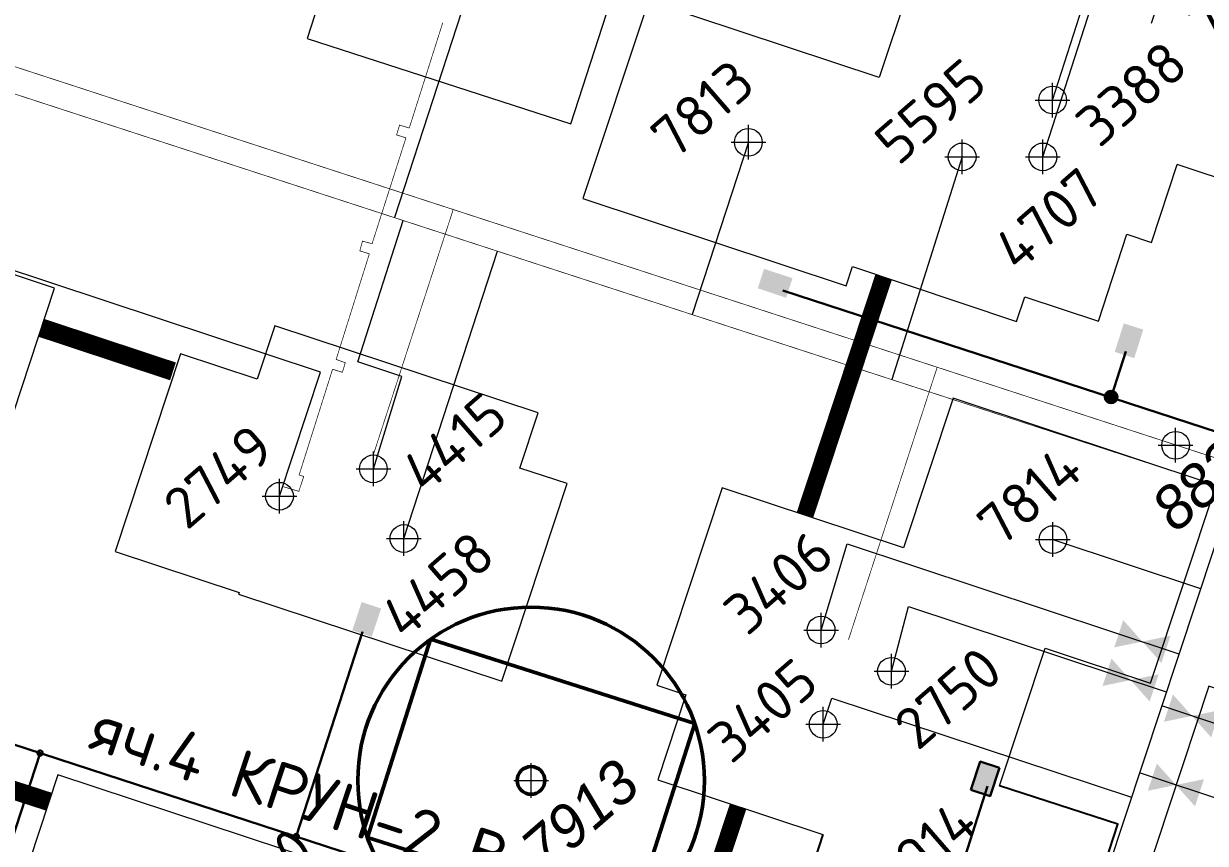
# Model space of a CAD drawing. Header units: millimetres. Extents: x 519 to 9564855, y -810 to 5021775.
# Drawn here: x 9540160.9 to 9540501.9, y 4997253.5 to 4997489.9 of the extents above; entities that cross this region are included whole.
import ezdxf

# ---------------------------------------------------------------- set-up
doc = ezdxf.new("R2010")
doc.units = ezdxf.units.MM
doc.header["$LTSCALE"] = 2
doc.header["$MEASUREMENT"] = 0
doc.header["$PDMODE"] = 2
doc.header["$PDSIZE"] = 5
doc.linetypes.add('1', pattern=[0])
doc.layers.add('13A этап', color=7, linetype='Continuous', true_color=0xaafdfa)
for name, color, linetype, lineweight in [('200 скв. на 2010 год', 61, 'Continuous', 0), ('WELLS(drilled after 2000y)', 6, 'Continuous', 40), ('Скважины на 2026', 222, 'Continuous', 50), ('Электро', 1, 'Continuous', 30), ('Электроснаб', 1, 'Continuous', 18), ('Электроснабжене', 1, 'Continuous', 18)]:
    doc.layers.add(name, color=color, linetype=linetype, lineweight=lineweight)
for name, color, linetype in [('42 доп. скв. на 2009 год', 96, 'Continuous'), ('Existing roads', 41, 'Continuous'), ('new 100 wells', 131, 'Continuous'), ('OilColl&Flowlines', 3, 'Continuous'), ('Stage 12 wells.Text&Frame', 52, 'Continuous'), ('Скважины  2018 года', 7, 'Continuous'), ('Скважины - Конфликты наземки', 92, 'Continuous'), ('Скважины 2017г', 221, 'Continuous'), ('Скважины 2019г.', 241, 'Continuous'), ('Скважины на 2013 год.', 21, '1'), ('Скважины на 2020 год', 140, 'Continuous'), ('Скважины на 2025 год _ОСМОТР', 5, 'Continuous')]:
    doc.layers.add(name, color=color, linetype=linetype)
doc.styles.add('Elect', font='isocpeur.ttf')
doc.styles.add('GeoApp', font='', dxfattribs={"height": 1})
doc.styles.add('Line_GUGK', font='')
doc.styles.get("Standard").update_dxf_attribs({"font": 'isocpeur.ttf', "width": 0.5})
doc.styles.get('GeoApp').set_extended_font_data('D431', italic=True)
doc.styles.get('Line_GUGK').set_extended_font_data('Bm431', italic=True)

msp = doc.modelspace()

# ---------------------------------------------------------------- hatches: boundary and pattern name
at = {"layer": 'Электро'}
for points in [[(9540380.87972, 4997410.87624), (9540382.73671, 4997416.48847), (9540374.55485, 4997419.1957), (9540372.69786, 4997413.58347)], [(9540475.72313, 4997395.24952), (9540481.35525, 4997393.45375), (9540483.97322, 4997401.66461), (9540478.3411, 4997403.46037)], [(9540255.69881, 4997314.8859), (9540261.31104, 4997313.02892), (9540264.01827, 4997321.21078), (9540258.40604, 4997323.06776)], [(9540434.34607, 4997268.6649), (9540439.9583, 4997266.80791), (9540442.66553, 4997274.98977), (9540437.0533, 4997276.84676)]]:
    msp.add_hatch(color=256, dxfattribs=at).paths.add_polyline_path(points)
h = msp.add_hatch(color=256, dxfattribs=at)
edge = h.paths.add_edge_path()
edge.add_arc((9540474.67842, 4997382.21437), 1.80448, 0, 360)
at = {"layer": 'Электроснаб', "lineweight": 0}
for points in [[(9540380.87972, 4997410.87624), (9540382.73671, 4997416.48847), (9540374.55485, 4997419.1957), (9540372.69786, 4997413.58347)], [(9540475.72313, 4997395.24952), (9540481.35525, 4997393.45375), (9540483.97322, 4997401.66461), (9540478.3411, 4997403.46037)], [(9540255.69881, 4997314.8859), (9540261.31104, 4997313.02892), (9540264.01827, 4997321.21078), (9540258.40604, 4997323.06776)], [(9540434.34607, 4997268.6649), (9540439.9583, 4997266.80791), (9540442.66553, 4997274.98977), (9540437.0533, 4997276.84676)]]:
    msp.add_hatch(color=1, dxfattribs=at).paths.add_polyline_path(points)
h = msp.add_hatch(color=1, dxfattribs=at)
edge = h.paths.add_edge_path()
edge.add_arc((9540474.67842, 4997382.21437), 1.80448, 0, 360)
at = {"layer": 'Электроснабжене', "lineweight": 0}
for points in [[(9540380.87972, 4997410.87624), (9540382.73671, 4997416.48847), (9540374.55485, 4997419.1957), (9540372.69786, 4997413.58347)], [(9540475.72313, 4997395.24952), (9540481.35525, 4997393.45375), (9540483.97322, 4997401.66461), (9540478.3411, 4997403.46037)], [(9540255.69881, 4997314.8859), (9540261.31104, 4997313.02892), (9540264.01827, 4997321.21078), (9540258.40604, 4997323.06776)], [(9540434.34607, 4997268.6649), (9540439.9583, 4997266.80791), (9540442.66553, 4997274.98977), (9540437.0533, 4997276.84676)]]:
    msp.add_hatch(color=1, dxfattribs=at).paths.add_polyline_path(points)
h = msp.add_hatch(color=1, dxfattribs=at)
edge = h.paths.add_edge_path()
edge.add_arc((9540474.67842, 4997382.21437), 1.80448, 0, 360)

# ---------------------------------------------------------------- linework, layer by layer
at = {"layer": '13A этап', "color": 0, "linetype": 'ByBlock', "lineweight": 0}
msp.add_lwpolyline([(9540479.26285, 4997429.18617), (9540486.36255, 4997426.83701), (9540493.78194, 4997449.26012)], dxfattribs=at)
msp.add_circle((9540457.8, 4997467.9), 4, dxfattribs=at)
msp.add_point((9540457.8, 4997467.9), dxfattribs=at)
at = {"layer": '42 доп. скв. на 2009 год', "color": 0, "linetype": 'ByBlock', "lineweight": 0}
msp.add_lwpolyline([(9540414.76086, 4997338.75012), (9540362.43745, 4997356.06299), (9540343.58202, 4997299.07759), (9540351.99411, 4997296.29418)], dxfattribs=at)
msp.add_circle((9540391, 4997315), 4, dxfattribs=at)
msp.add_point((9540391, 4997315), dxfattribs=at)
at = {"layer": 'Existing roads', "lineweight": 0, "flags": 128}
for points, const_width in [([(9539413.44422, 4997510.46538), (9540168.15974, 4997265.47256)], 5.4), ([(9540409.04866, 4997416.84778), (9540386.32122, 4997348.16028)], 5), ([(9540367.05545, 4997264.10993), (9540348.17135, 4997207.0379)], 5)]:
    msp.add_lwpolyline(points, dxfattribs=dict(at, const_width=const_width))
at = {"layer": 'Existing roads', "lineweight": 0, "const_width": 5.4}
msp.add_lwpolyline([(9540203.96488, 4997389.61254), (9540166.02709, 4997402.16547)], dxfattribs=at)
at = {"layer": 'new 100 wells', "color": 0, "linetype": 'ByBlock', "lineweight": 0}
for points in [[(9540228.23771, 4997387.35041), (9540206.13745, 4997394.66299), (9540187.28202, 4997337.6776), (9540223.03728, 4997325.84683)], [(9540515.03909, 4997294.72569), (9540502.83745, 4997298.76299), (9540483.98202, 4997241.7776), (9540559.96254, 4997216.63702), (9540566.36091, 4997235.97431)]]:
    msp.add_lwpolyline(points, dxfattribs=at)
msp.add_circle((9540234.7, 4997353.6), 4, dxfattribs=at)
at = {"layer": 'new 100 wells', "color": 0, "linetype": 'ByBlock', "lineweight": 0, "ltscale": 5}
msp.add_point((9540234.7, 4997353.6), dxfattribs=at)
at = {"layer": 'OilColl&Flowlines', "color": 3, "linetype": 'ByBlock', "lineweight": 0, "ltscale": 5}
for p, q in [((9540455, 4997451.5), (9540488.43119, 4997555.34459)), ((9540457.8, 4997467.9), (9540486.18433, 4997556.06794)), ((9540257.29216, 4997392.34347), (9540270.35404, 4997433.16007)), ((9540269.99493, 4997388.11046), (9540257.29216, 4997392.34347)), ((9540261.8, 4997361.5), (9540269.99493, 4997388.11046)), ((9540391, 4997315), (9540398.50715, 4997339.82572)), ((9540398.50715, 4997339.82572), (9540494.25812, 4997308.14747)), ((9540411.3, 4997303.1), (9540416.19578, 4997321.7374)), ((9540416.19578, 4997321.7374), (9540490.60928, 4997297.11844)), ((9540550, 4997273), (9540489.27644, 4997293.08978))]:
    msp.add_line(p, q, dxfattribs=at)
at = {"layer": 'OilColl&Flowlines', "linetype": 'ByBlock', "lineweight": 0}
for p, q in [((9540556.97488, 4997497.71577), (9540350.63338, 4996874.02589, 0)), ((9540246.55307, 4997389.42266), (9540136.66754, 4997425.74066)), ((9540246.55307, 4997389.42266), (9540136.66754, 4997425.74066)), ((9540234.7, 4997353.6), (9540246.55307, 4997389.42266)), ((9540531.4, 4997257.7), (9540482.87896, 4997273.7527))]:
    msp.add_line(p, q, dxfattribs=at)
at = {"layer": 'OilColl&Flowlines', "lineweight": 0, "ltscale": 50}
for p, q in [((9540270.6, 4997341.4), (9540297.58897, 4997424.29267)), ((9540391.6, 4997287.8), (9540394.09565, 4997295.34336)), ((9540394.09565, 4997295.34336), (9540480.55825, 4997266.73808))]:
    msp.add_line(p, q, dxfattribs=at)
at = {"layer": 'OilColl&Flowlines', "color": 3, "linetype": 'ByBlock', "lineweight": 0, "ltscale": 80, "const_width": 0.2}
msp.add_lwpolyline([(9539539.87646, 4997670.99581), (9541231.90634, 4997120.08886)], dxfattribs=at)
at = {"layer": 'OilColl&Flowlines', "linetype": 'ByBlock', "lineweight": 0}
for points in [[(9540478.18965, 4997317.84315), (9540483.69421, 4997311.66313), (9540475.58987, 4997309.98605)], [(9540491.79856, 4997313.34021), (9540489.19878, 4997305.48311), (9540483.69421, 4997311.66313)], [(9540474.80376, 4997306.72713), (9540480.30833, 4997300.54711), (9540472.20399, 4997298.87003)], [(9540488.41267, 4997302.22419), (9540485.81289, 4997294.36709), (9540480.30833, 4997300.54711)], [(9540492.53461, 4997296.39144), (9540498.03917, 4997290.21141), (9540489.93483, 4997288.53433)], [(9540506.14352, 4997291.8885), (9540503.54374, 4997284.03139), (9540498.03917, 4997290.21141)], [(9540487.88105, 4997276.4774), (9540493.38561, 4997270.29738), (9540485.28127, 4997268.6203)], [(9540501.48995, 4997271.97446), (9540498.89018, 4997264.11735), (9540493.38561, 4997270.29738)]]:
    msp.add_solid(points, dxfattribs=at)
at = {"layer": 'Stage 12 wells.Text&Frame', "color": 0, "linetype": 'ByBlock', "lineweight": 0}
for points in [[(9540449.77718, 4997411.09777), (9540471.03469, 4997404.11987), (9540479.26285, 4997429.18617)], [(9540304.06298, 4997361.7406), (9540309.31798, 4997377.62241), (9540233.33745, 4997402.76299), (9540228.23771, 4997387.35041)]]:
    msp.add_lwpolyline(points, dxfattribs=at)
for centre in [(9540455, 4997451.5), (9540261.8, 4997361.5)]:
    msp.add_circle(centre, 4, dxfattribs=at)
for p in [(9540455, 4997451.5), (9540261.8, 4997361.5)]:
    msp.add_point(p, dxfattribs=at)
at = {"layer": 'WELLS(drilled after 2000y)', "color": 6, "linetype": 'ByBlock', "lineweight": 0, "ltscale": 50, "const_width": 0.2, "elevation": -24.66909}
msp.add_lwpolyline([(9541565.48321, 4997096.91561), (9541525.49603, 4997108.79872), (9541502.75177, 4997039.54504), (9539622.71893, 4997652.00911)], dxfattribs=at)
at = {"layer": 'WELLS(drilled after 2000y)', "color": 6, "lineweight": 0, "const_width": 0.2}
msp.add_lwpolyline([(9540235.878, 4997356.329), (9540240.29, 4997355.007), (9540241.68797, 4997359.29572), (9540240.371, 4997359.725), (9540250.016, 4997390.23291), (9540252.853, 4997389.336), (9540253.684, 4997392.106), (9540251.053, 4997393.051), (9540260.62703, 4997423.52614), (9540257.89, 4997424.386), (9540258.63384, 4997427.19034), (9540261.425, 4997426.45), (9540271.1932, 4997456.98381), (9540268.495, 4997457.847), (9540269.34496, 4997460.6759), (9540272.157, 4997459.831), (9540281.81979, 4997490.223)], dxfattribs=at)
at = {"layer": 'WELLS(drilled after 2000y)', "color": 6, "linetype": 'ByBlock', "lineweight": 0, "ltscale": 50, "const_width": 0.2}
for points in [[(9540261.8, 4997365.5951), (9540284.83668, 4997436.30898)], [(9540398.8752, 4997312.15496), (9540424.49913, 4997390.81071)]]:
    msp.add_lwpolyline(points, dxfattribs=at)
at = {"layer": 'WELLS(drilled after 2000y)', "color": 0, "linetype": 'ByBlock', "lineweight": 0}
for points in [[(9540122.41851, 4997366.08172), (9540150.96254, 4997356.63702), (9540169.81798, 4997413.62241), (9540153.26218, 4997419.10042)], [(9540442.51402, 4997270.05037), (9540455.66839, 4997309.80586)]]:
    msp.add_lwpolyline(points, dxfattribs=at)
msp.add_circle((9540411.3, 4997303.1), 4, dxfattribs=at)
msp.add_point((9540411.3, 4997303.1), dxfattribs=at)
at = {"layer": 'Скважины  2018 года', "color": 3, "lineweight": 0, "ltscale": 50}
for p, q in [((9540370, 4997455.7), (9540353.8138, 4997405.98646)), ((9540457.9, 4997341.1), (9540500.49761, 4997327.00701))]:
    msp.add_line(p, q, dxfattribs=at)
at = {"layer": 'Скважины  2018 года', "color": 0, "linetype": 'ByBlock', "lineweight": 0}
for points in [[(9540407.72281, 4997474.36164), (9540341.16571, 4997496.45274), (9540322.2666, 4997439.50694), (9540398.19433, 4997414.30813), (9540400.03883, 4997419.86788)], [(9540455.66839, 4997309.80586), (9540486.09433, 4997299.70813), (9540504.99344, 4997356.65392), (9540429.06571, 4997381.85274), (9540414.76086, 4997338.75012)]]:
    msp.add_lwpolyline(points, dxfattribs=at)
for centre in [(9540370, 4997455.7), (9540457.9, 4997341.1)]:
    msp.add_circle(centre, 4, dxfattribs=at)
at = {"layer": 'Скважины - Конфликты наземки', "linetype": 'ByBlock', "lineweight": 0}
msp.add_circle((9540493.3, 4997368.3), 4, dxfattribs=at)
at = {"layer": 'Скважины - Конфликты наземки', "linetype": 'ByBlock', "lineweight": 0, "ltscale": 80}
msp.add_point((9540493.3, 4997368.3), dxfattribs=at)
at = {"layer": 'Скважины 2017г', "color": 0, "linetype": 'ByBlock', "lineweight": 0}
msp.add_lwpolyline([(9540486.31444, 4997490.07725), (9540500.29123, 4997531.68918), (9540557.19116, 4997512.57739), (9540531.70877, 4997436.71082), (9540493.78194, 4997449.26012)], dxfattribs=at)
at = {"layer": 'Скважины 2019г.', "color": 0, "linetype": 'ByBlock', "lineweight": 0}
for p in [(9540370, 4997455.7), (9540457.9, 4997341.1), (9540391.6, 4997287.8)]:
    msp.add_point(p, dxfattribs=at)
at = {"layer": 'Скважины на 2013 год.', "color": 3, "linetype": 'ByBlock', "lineweight": 0, "ltscale": 5}
for p, q in [((9540290, 4997501.9), (9540267.88116, 4997433.96522)), ((9540431.7, 4997451.5), (9540411.36153, 4997387.24953))]:
    msp.add_line(p, q, dxfattribs=at)
at = {"layer": 'Скважины на 2013 год.', "color": 0, "linetype": 'ByBlock', "lineweight": 0}
for points in [[(9540304.87432, 4997528.61699), (9540261.18822, 4997542.76418), (9540242.70309, 4997485.68266), (9540318.81178, 4997461.03582), (9540335.92568, 4997513.88301)], [(9540424.9177, 4997495.9077), (9540415.96396, 4997498.91317), (9540407.72281, 4997474.36164)], [(9540400.03942, 4997419.86968), (9540447.38753, 4997403.97867), (9540449.77718, 4997411.09777)]]:
    msp.add_lwpolyline(points, dxfattribs=at)
msp.add_circle((9540431.7, 4997451.5), 4, dxfattribs=at)
msp.add_point((9540431.7, 4997451.5), dxfattribs=at)
at = {"layer": 'Скважины на 2020 год', "color": 0, "linetype": 'ByBlock', "lineweight": 0}
for points in [[(9540223.03728, 4997325.84683), (9540222.88202, 4997325.3776), (9540298.86254, 4997300.23702), (9540317.71798, 4997357.22241), (9540304.06298, 4997361.7406)], [(9540351.99411, 4997296.29418), (9540343.88202, 4997271.7776), (9540391.53385, 4997256.01047)], [(9540245.48887, 4997244.40776), (9540246.71798, 4997248.12241), (9540170.73745, 4997273.26299), (9540151.88202, 4997216.2776), (9540171.9364, 4997209.64196)]]:
    msp.add_lwpolyline(points, dxfattribs=at)
for centre in [(9540270.6, 4997341.4), (9540391.6, 4997287.8)]:
    msp.add_circle(centre, 4, dxfattribs=at)
msp.add_point((9540270.6, 4997341.4), dxfattribs=at)
at = {"layer": 'Скважины на 2025 год _ОСМОТР', "color": 0, "linetype": 'ByBlock', "lineweight": -2}
msp.add_lwpolyline([(9540391.53385, 4997256.01047), (9540381.98723, 4997226.62898), (9540458.07175, 4997201.90762), (9540476.61277, 4997258.97102), (9540442.51402, 4997270.05037)], dxfattribs=at)
at = {"layer": 'Скважины на 2026', "linetype": 'ByBlock', "ltscale": 50}
msp.add_lwpolyline([(9540260.07913, 4997255.16257), (9540336.30178, 4997230.87044), (9540354.52087, 4997288.03743), (9540278.29822, 4997312.32956)], close=True, dxfattribs=at)
msp.add_circle((9540307.3, 4997271.6), 50, dxfattribs=at)
at = {"layer": 'Скважины на 2026', "linetype": 'ByBlock'}
msp.add_circle((9540307.3, 4997271.6), 4, dxfattribs=at)
at = {"layer": 'Скважины на 2026', "linetype": 'ByBlock', "lineweight": 0}
msp.add_point((9540307.3, 4997271.6), dxfattribs=at)
at = {"layer": 'Электро'}
for p, q in [((9539551.27997, 4997479.63209, 0), (9540599.69779, 4997138.1056, 0)), ((9540379.92488, 4997412.91589, 0), (9540660.38283, 4997321.58941, 0)), ((9540478.95519, 4997395.37692), (9540474.65782, 4997382.15097)), ((9540258.65261, 4997314.46832, 0), (9540239.53524, 4997255.43136, 0)), ((9540165.62922, 4997279.50525, 0), (9540080.42728, 4997017.28326, 94.72164)), ((9540436.87356, 4997277.07979, 0), (9540434.16633, 4997268.89793, 0)), ((9540442.48579, 4997275.2228, 0), (9540436.87356, 4997277.07979, 0)), ((9540439.77856, 4997267.04094, 0), (9540442.48579, 4997275.2228, 0)), ((9540434.16633, 4997268.89793, 0), (9540439.77856, 4997267.04094, 0))]:
    msp.add_line(p, q, dxfattribs=at)
at = {"layer": 'Электро', "ltscale": 0.5}
msp.add_line((9540415.89743, 4997197.98097, 0), (9540439.01206, 4997269.91744, 0), dxfattribs=at)
at = {"layer": 'Электро'}
msp.add_circle((9540474.67842, 4997382.21437), 1.80448, dxfattribs=at)
for centre, start, end in [((9540165.62922, 4997279.50525, 0), 342, 162), ((9540165.62922, 4997279.50525, 0), 162, 342), ((9540239.53524, 4997255.43136, 0), 162, 342), ((9540239.53524, 4997255.43136, 0), 342, 162)]:
    msp.add_arc(centre, 0.75, start, end, dxfattribs=at)
at = {"layer": 'Электроснаб', "color": 1, "linetype": 'ByBlock', "lineweight": 0}
for p, q in [((9539551.27997, 4997479.63209, 0), (9540599.69779, 4997138.1056, 0)), ((9540258.65261, 4997314.46832, 0), (9540239.53524, 4997255.43136, 0)), ((9540165.62922, 4997279.50525, 0), (9540080.42728, 4997017.28326, 94.72164))]:
    msp.add_line(p, q, dxfattribs=at)
at = {"layer": 'Электроснаб', "color": 1, "lineweight": 0}
for p, q in [((9540379.92488, 4997412.91589, 0), (9540660.38283, 4997321.58941, 0)), ((9540478.95519, 4997395.37692), (9540474.65782, 4997382.15097)), ((9540436.87356, 4997277.07979, 0), (9540434.16633, 4997268.89793, 0)), ((9540442.48579, 4997275.2228, 0), (9540436.87356, 4997277.07979, 0)), ((9540439.77856, 4997267.04094, 0), (9540442.48579, 4997275.2228, 0)), ((9540434.16633, 4997268.89793, 0), (9540439.77856, 4997267.04094, 0))]:
    msp.add_line(p, q, dxfattribs=at)
at = {"layer": 'Электроснаб', "color": 1, "lineweight": 0, "ltscale": 0.5}
msp.add_line((9540415.89743, 4997197.98097, 0), (9540439.01206, 4997269.91744, 0), dxfattribs=at)
at = {"layer": 'Электроснаб', "color": 1, "lineweight": 0}
msp.add_circle((9540474.67842, 4997382.21437), 1.80448, dxfattribs=at)
for centre, start, end in [((9540165.62922, 4997279.50525, 0), 342, 162), ((9540165.62922, 4997279.50525, 0), 162, 342), ((9540239.53524, 4997255.43136, 0), 162, 342), ((9540239.53524, 4997255.43136, 0), 342, 162)]:
    msp.add_arc(centre, 0.75, start, end, dxfattribs=at)
at = {"layer": 'Электроснабжене', "color": 1, "linetype": 'ByBlock', "lineweight": 0}
for p, q in [((9539551.27997, 4997479.63209, 0), (9540599.69779, 4997138.1056, 0)), ((9540258.65261, 4997314.46832, 0), (9540239.53524, 4997255.43136, 0)), ((9540165.62922, 4997279.50525, 0), (9540080.42728, 4997017.28326, 94.72164))]:
    msp.add_line(p, q, dxfattribs=at)
at = {"layer": 'Электроснабжене', "color": 1, "lineweight": 0}
for p, q in [((9540379.92488, 4997412.91589, 0), (9540660.38283, 4997321.58941, 0)), ((9540478.95519, 4997395.37692), (9540474.65782, 4997382.15097)), ((9540436.87356, 4997277.07979, 0), (9540434.16633, 4997268.89793, 0)), ((9540442.48579, 4997275.2228, 0), (9540436.87356, 4997277.07979, 0)), ((9540439.77856, 4997267.04094, 0), (9540442.48579, 4997275.2228, 0)), ((9540434.16633, 4997268.89793, 0), (9540439.77856, 4997267.04094, 0))]:
    msp.add_line(p, q, dxfattribs=at)
at = {"layer": 'Электроснабжене', "color": 1, "lineweight": 0, "ltscale": 0.5}
msp.add_line((9540415.89743, 4997197.98097, 0), (9540439.01206, 4997269.91744, 0), dxfattribs=at)
at = {"layer": 'Электроснабжене', "color": 1, "lineweight": 0}
msp.add_circle((9540474.67842, 4997382.21437), 1.80448, dxfattribs=at)
for centre, start, end in [((9540165.62922, 4997279.50525, 0), 342, 162), ((9540165.62922, 4997279.50525, 0), 162, 342), ((9540239.53524, 4997255.43136, 0), 162, 342), ((9540239.53524, 4997255.43136, 0), 342, 162)]:
    msp.add_arc(centre, 0.75, start, end, dxfattribs=at)

# ---------------------------------------------------------------- texts
at = {"layer": '13A этап', "color": 0, "linetype": 'ByBlock', "lineweight": 0, "style": 'Elect'}
msp.add_text('3388', height=12, rotation=41, dxfattribs=at).set_placement((9540471.29726, 4997453.7753))
at = {"layer": '200 скв. на 2010 год', "color": 0, "linetype": 'ByBlock', "lineweight": 0, "style": 'Elect'}
msp.add_text('3740', height=12, rotation=41, dxfattribs=at).set_placement((9540220.0025, 4997227.39643))
at = {"layer": '42 доп. скв. на 2009 год', "color": 0, "linetype": 'ByBlock', "lineweight": 0, "style": 'Elect'}
msp.add_text('3406', height=12, rotation=41, dxfattribs=at).set_placement((9540369.67913, 4997312.94977))
at = {"layer": 'new 100 wells', "color": 0, "linetype": 'ByBlock', "lineweight": 0, "style": 'Elect'}
msp.add_text('2749', height=12, rotation=41, dxfattribs=at).set_placement((9540207.99068, 4997343.4888))
at = {"layer": 'Stage 12 wells.Text&Frame', "color": 0, "linetype": 'ByBlock', "lineweight": 0, "style": 'Elect'}
for s, p in [('4707', (9540447.69503, 4997417.85705)), ('4415', (9540276.69215, 4997353.79319))]:
    msp.add_text(s, height=12, rotation=41, dxfattribs=at).set_placement(p)
at = {"layer": 'WELLS(drilled after 2000y)', "color": 0, "linetype": 'ByBlock', "lineweight": 0, "style": 'Elect'}
msp.add_text('2750', height=12, rotation=41, dxfattribs=at).set_placement((9540418.88293, 4997279.89631))
at = {"layer": 'Скважины  2018 года', "color": 0, "linetype": 'ByBlock', "lineweight": 0, "style": 'Elect'}
for s, p in [('7813', (9540348.66998, 4997450.35201)), ('7814', (9540442.8097, 4997338.51765))]:
    msp.add_text(s, height=12, rotation=41, dxfattribs=at).set_placement(p)
at = {"layer": 'Скважины - Конфликты наземки', "lineweight": 35, "style": 'GeoApp'}
msp.add_text('8832', height=12.5, rotation=40.8868203, dxfattribs=at).set_placement((9540493.31816, 4997342.76344, 47.36082))
at = {"layer": 'Скважины 2017г', "color": 0, "linetype": 'ByBlock', "lineweight": 0, "style": 'Elect'}
msp.add_text('7714', height=12, rotation=41, dxfattribs=at).set_placement((9540502.83855, 4997484.18271))
at = {"layer": 'Скважины на 2013 год.', "color": 0, "linetype": 'ByBlock', "lineweight": 0, "style": 'Elect'}
msp.add_text('5595', height=12, rotation=41, dxfattribs=at).set_placement((9540413.2664, 4997448.62149))
at = {"layer": 'Скважины на 2020 год', "color": 0, "linetype": 'ByBlock', "lineweight": 0, "style": 'Elect'}
for s, p in [('4458', (9540270.7441, 4997311.79705)), ('3405', (9540365.08433, 4997276.00532))]:
    msp.add_text(s, height=12, rotation=41, dxfattribs=at).set_placement(p)
at = {"layer": 'Скважины на 2025 год _ОСМОТР', "color": 0, "linetype": 'ByBlock', "lineweight": -2, "style": 'Elect'}
msp.add_text('7914', height=12, rotation=41, dxfattribs=at).set_placement((9540412.60715, 4997236.47028))
at = {"layer": 'Скважины на 2026', "linetype": 'ByBlock', "style": 'Line_GUGK'}
msp.add_text('7913', height=12.5, rotation=41, dxfattribs=at).set_placement((9540311.45466, 4997244.65423))
at = {"layer": 'Электроснабжене', "color": 1, "lineweight": 0}
msp.add_text('яч.4 КРУН-2 Восток-2', height=14, rotation=341.691556, dxfattribs=at).set_placement((9540179.021, 4997281.04626, 0))

doc.saveas('drawing.dxf')
